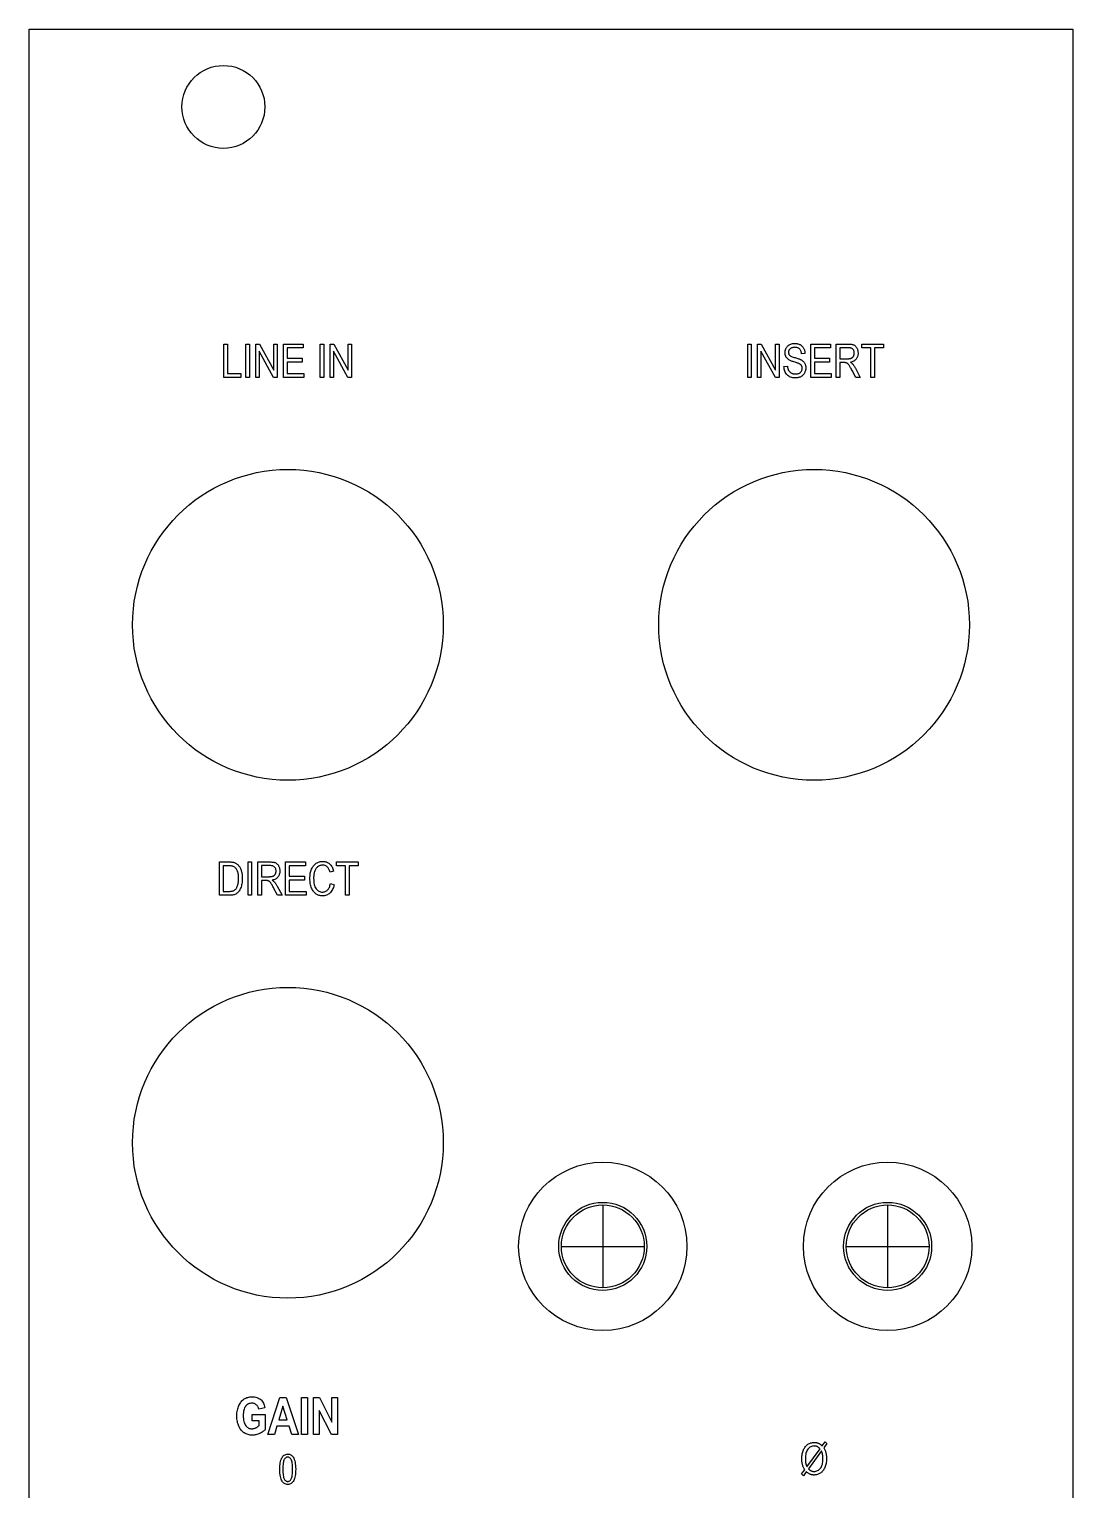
# Model space of a CAD drawing. Header units: millimetres. Extents: x 0 to 40, y 0 to 514.
# Drawn here: x 0 to 40.3, y 457.6 to 514 of the extents above; entities that cross this region are included whole.
import ezdxf

# ---------------------------------------------------------------- set-up
doc = ezdxf.new("R2010")
doc.units = ezdxf.units.MM
for name, color, linetype in [('CSK_NO_STUDS', 6, 'CONTINUOUS'), ('CUT', 1, 'CONTINUOUS'), ('LEGEND', 2, 'CONTINUOUS'), ('OUTLINE', 7, 'CONTINUOUS'), ('STUDS', 5, 'CONTINUOUS')]:
    doc.layers.add(name, color=color, linetype=linetype)

msp = doc.modelspace()

# ---------------------------------------------------------------- linework, layer by layer
at = {"layer": 'CSK_NO_STUDS'}
for centre, radius in [((22.15, 467), 3.25), ((33.15, 467), 3.25), ((22.15, 467), 1.7), ((33.15, 467), 1.7)]:
    msp.add_circle(centre, radius, dxfattribs=at)
at = {"layer": 'CUT'}
for centre, radius in [((7.5, 511), 1.6), ((9.99, 491), 6), ((30.31, 491), 6), ((9.99, 471), 6)]:
    msp.add_circle(centre, radius, dxfattribs=at)
at = {"layer": 'LEGEND'}
for points in [[(7.5119, 500.5558), (7.5119, 501.8442), (7.6517, 501.8442), (7.6517, 500.7078), (8.172, 500.7078), (8.172, 500.5558)], [(8.368, 500.5558), (8.368, 501.8442), (8.5077, 501.8442), (8.5077, 500.5558)], [(8.7477, 500.5558), (8.7477, 501.8442), (8.8909, 501.8442), (9.4464, 500.8326), (9.4464, 501.8442), (9.58, 501.8442), (9.58, 500.5558), (9.4367, 500.5558), (8.8821, 501.5683), (8.8821, 500.5558)], [(9.8199, 500.5558), (9.8199, 501.8442), (10.5837, 501.8442), (10.5837, 501.6922), (9.9597, 501.6922), (9.9597, 501.2976), (10.5442, 501.2976), (10.5442, 501.1464), (9.9597, 501.1464), (9.9597, 500.7078), (10.6083, 500.7078), (10.6083, 500.5558)], [(11.2385, 500.5558), (11.2385, 501.8442), (11.3782, 501.8442), (11.3782, 500.5558)], [(11.6182, 500.5558), (11.6182, 501.8442), (11.7614, 501.8442), (12.3169, 500.8326), (12.3169, 501.8442), (12.4505, 501.8442), (12.4505, 500.5558), (12.3072, 500.5558), (11.7526, 501.5683), (11.7526, 500.5558)], [(27.7449, 500.5558), (27.7449, 501.8442), (27.8847, 501.8442), (27.8847, 500.5558)], [(28.1246, 500.5558), (28.1246, 501.8442), (28.2679, 501.8442), (28.8233, 500.8326), (28.8233, 501.8442), (28.9569, 501.8442), (28.9569, 500.5558), (28.8137, 500.5558), (28.2591, 501.5683), (28.2591, 500.5558)], [(29.1468, 500.9697), (29.2786, 500.9838), (29.2817, 500.9579), (29.2856, 500.9336), (29.2903, 500.9106), (29.2959, 500.8892), (29.3023, 500.8692), (29.3095, 500.8507), (29.3176, 500.8337), (29.3265, 500.8181), (29.3363, 500.8036), (29.3472, 500.7899), (29.359, 500.7769), (29.3719, 500.7646), (29.3857, 500.7531), (29.4006, 500.7422), (29.4164, 500.7321), (29.4333, 500.7228), (29.4509, 500.7143), (29.4691, 500.707), (29.4878, 500.7008), (29.5071, 500.6957), (29.5269, 500.6918), (29.5473, 500.689), (29.5683, 500.6873), (29.5897, 500.6867), (29.6201, 500.6877), (29.6487, 500.6905), (29.6755, 500.6953), (29.7006, 500.702), (29.7239, 500.7106), (29.7455, 500.7211), (29.7654, 500.7335), (29.7835, 500.7478), (29.7997, 500.7636), (29.8137, 500.7806), (29.8256, 500.7987), (29.8353, 500.818), (29.8428, 500.8384), (29.8482, 500.8599), (29.8515, 500.8826), (29.8525, 500.9064), (29.8521, 500.9205), (29.851, 500.9341), (29.849, 500.9473), (29.8463, 500.9599), (29.8427, 500.9722), (29.8384, 500.984), (29.8334, 500.9953), (29.8275, 501.0062), (29.8208, 501.0166), (29.8134, 501.0266), (29.8051, 501.036), (29.7961, 501.045), (29.7862, 501.0535), (29.7756, 501.0615), (29.7641, 501.069), (29.7519, 501.0761), (29.7374, 501.0832), (29.7193, 501.0911), (29.6975, 501.0996), (29.672, 501.1088), (29.6429, 501.1187), (29.6101, 501.1293), (29.5736, 501.1406), (29.5335, 501.1525), (29.4975, 501.1635), (29.4642, 501.1746), (29.4335, 501.1856), (29.4056, 501.1967), (29.3804, 501.2078), (29.3578, 501.219), (29.338, 501.2301), (29.3208, 501.2413), (29.3054, 501.2529), (29.2909, 501.2652), (29.2773, 501.2783), (29.2645, 501.2922), (29.2527, 501.3068), (29.2417, 501.3221), (29.2316, 501.3383), (29.2224, 501.3551), (29.2141, 501.3727), (29.207, 501.3908), (29.2009, 501.4094), (29.196, 501.4286), (29.1921, 501.4484), (29.1894, 501.4688), (29.1877, 501.4897), (29.1872, 501.5111), (29.1888, 501.5494), (29.1935, 501.5858), (29.2014, 501.6204), (29.2125, 501.6533), (29.2267, 501.6844), (29.2441, 501.7137), (29.2646, 501.7412), (29.2883, 501.7669), (29.3146, 501.7902), (29.3432, 501.8103), (29.374, 501.8274), (29.4069, 501.8414), (29.4421, 501.8522), (29.4794, 501.86), (29.519, 501.8647), (29.5607, 501.8662), (29.5897, 501.8655), (29.6178, 501.8633), (29.6449, 501.8597), (29.6711, 501.8546), (29.6964, 501.848), (29.7208, 501.84), (29.7443, 501.8305), (29.7668, 501.8196), (29.7883, 501.8074), (29.8085, 501.7938), (29.8275, 501.779), (29.8453, 501.7629), (29.8618, 501.7456), (29.8771, 501.727), (29.8911, 501.7072), (29.9039, 501.686), (29.9154, 501.6638), (29.9255, 501.6406), (29.9342, 501.6165), (29.9414, 501.5913), (29.9472, 501.5653), (29.9517, 501.5382), (29.9547, 501.5102), (29.9562, 501.4812), (29.8218, 501.4689), (29.8183, 501.4993), (29.8131, 501.5277), (29.8063, 501.5541), (29.7977, 501.5784), (29.7875, 501.6006), (29.7755, 501.6209), (29.7619, 501.6391), (29.7466, 501.6553), (29.7297, 501.6695), (29.7111, 501.6818), (29.6908, 501.6922), (29.6689, 501.7008), (29.6454, 501.7074), (29.6203, 501.7121), (29.5935, 501.715), (29.5651, 501.7159), (29.5363, 501.7151), (29.5093, 501.7126), (29.484, 501.7084), (29.4605, 501.7026), (29.4388, 501.6951), (29.4188, 501.686), (29.4006, 501.6752), (29.3841, 501.6627), (29.3694, 501.649), (29.3568, 501.6342), (29.346, 501.6185), (29.3373, 501.6018), (29.3304, 501.5841), (29.3256, 501.5654), (29.3226, 501.5458), (29.3217, 501.5252), (29.3224, 501.5062), (29.3245, 501.4883), (29.3281, 501.4715), (29.3331, 501.4558), (29.3395, 501.4411), (29.3474, 501.4276), (29.3567, 501.4152), (29.3674, 501.4039), (29.3806, 501.3931), (29.3974, 501.3823), (29.4177, 501.3715), (29.4416, 501.3606), (29.4691, 501.3497), (29.5002, 501.3388), (29.5348, 501.3279), (29.573, 501.3169), (29.6107, 501.3063), (29.6454, 501.2961), (29.6773, 501.2862), (29.7062, 501.2767), (29.7322, 501.2675), (29.7553, 501.2587), (29.7755, 501.2503), (29.7928, 501.2422), (29.8162, 501.2294), (29.8381, 501.2156), (29.8586, 501.2009), (29.8776, 501.1852), (29.8951, 501.1685), (29.9111, 501.1508), (29.9256, 501.1322), (29.9387, 501.1125), (29.9502, 501.092), (29.9602, 501.0704), (29.9687, 501.0478), (29.9756, 501.0243), (29.981, 500.9998), (29.9848, 500.9744), (29.9871, 500.9479), (29.9879, 500.9205), (29.9871, 500.8931), (29.9846, 500.8664), (29.9806, 500.8402), (29.9749, 500.8147), (29.9676, 500.7898), (29.9587, 500.7655), (29.9482, 500.7418), (29.936, 500.7188), (29.9225, 500.6967), (29.9078, 500.676), (29.8919, 500.6567), (29.8748, 500.6387), (29.8566, 500.6221), (29.8372, 500.6068), (29.8167, 500.5929), (29.795, 500.5804), (29.7721, 500.5692), (29.7481, 500.5596), (29.7229, 500.5514), (29.6966, 500.5448), (29.6692, 500.5396), (29.6406, 500.5359), (29.6109, 500.5337), (29.5801, 500.5329), (29.5323, 500.5348), (29.487, 500.5403), (29.4443, 500.5495), (29.404, 500.5624), (29.3661, 500.5789), (29.3308, 500.5992), (29.298, 500.6231), (29.2676, 500.6507), (29.2403, 500.6814), (29.2164, 500.7148), (29.196, 500.7508), (29.1792, 500.7893), (29.1658, 500.8305), (29.156, 500.8743), (29.1496, 500.9207), (29.1468, 500.9697)], [(30.1812, 500.5558), (30.1812, 501.8442), (30.945, 501.8442), (30.945, 501.6922), (30.321, 501.6922), (30.321, 501.2976), (30.9055, 501.2976), (30.9055, 501.1464), (30.321, 501.1464), (30.321, 500.7078), (30.9696, 500.7078), (30.9696, 500.5558)], [(31.1621, 500.5558), (31.1621, 501.8442), (31.6306, 501.8442), (31.666, 501.8437), (31.6991, 501.842), (31.7298, 501.8392), (31.7581, 501.8352), (31.784, 501.8302), (31.8075, 501.824), (31.8285, 501.8166), (31.8472, 501.8082), (31.8643, 501.7984), (31.8806, 501.7872), (31.8961, 501.7744), (31.9108, 501.7602), (31.9248, 501.7444), (31.9379, 501.7272), (31.9503, 501.7085), (31.9619, 501.6882), (31.9724, 501.6668), (31.9815, 501.6446), (31.9892, 501.6215), (31.9955, 501.5976), (32.0004, 501.5728), (32.0039, 501.5473), (32.006, 501.5208), (32.0067, 501.4936), (32.0055, 501.4579), (32.002, 501.4241), (31.996, 501.3919), (31.9877, 501.3615), (31.977, 501.3328), (31.964, 501.3059), (31.9485, 501.2806), (31.9307, 501.2571), (31.9106, 501.2355), (31.8884, 501.216), (31.864, 501.1985), (31.8374, 501.1831), (31.8087, 501.1697), (31.7779, 501.1584), (31.7448, 501.1492), (31.7097, 501.142), (31.7239, 501.1332), (31.7373, 501.1244), (31.7499, 501.1155), (31.7615, 501.1066), (31.7723, 501.0977), (31.7822, 501.0888), (31.7912, 501.0798), (31.7993, 501.0708), (31.8147, 501.0521), (31.8296, 501.0328), (31.844, 501.0131), (31.858, 500.9928), (31.8715, 500.972), (31.8845, 500.9507), (31.8971, 500.9288), (31.9092, 500.9064), (32.0937, 500.5558), (31.918, 500.5558), (31.7773, 500.8238), (31.7575, 500.8616), (31.739, 500.8961), (31.7217, 500.9274), (31.7056, 500.9554), (31.6908, 500.9803), (31.6772, 501.002), (31.6649, 501.0204), (31.6538, 501.0356), (31.6435, 501.0487), (31.6331, 501.0607), (31.6229, 501.0715), (31.6128, 501.0812), (31.6027, 501.0899), (31.5927, 501.0974), (31.5828, 501.1038), (31.573, 501.109), (31.5627, 501.1135), (31.5515, 501.1173), (31.5393, 501.1205), (31.5261, 501.1232), (31.5119, 501.1253), (31.4968, 501.1267), (31.4807, 501.1276), (31.4636, 501.1279), (31.3018, 501.1279), (31.3018, 500.5558)], [(31.3018, 501.2756), (31.6024, 501.2756), (31.6263, 501.276), (31.6487, 501.2771), (31.6696, 501.2789), (31.689, 501.2815), (31.7069, 501.2849), (31.7234, 501.2889), (31.7384, 501.2938), (31.7518, 501.2993), (31.7643, 501.3057), (31.776, 501.3129), (31.7871, 501.3209), (31.7975, 501.3299), (31.8073, 501.3396), (31.8164, 501.3502), (31.8249, 501.3617), (31.8327, 501.374), (31.8397, 501.387), (31.8458, 501.4006), (31.8509, 501.4146), (31.8551, 501.4292), (31.8584, 501.4443), (31.8607, 501.4599), (31.8621, 501.476), (31.8626, 501.4927), (31.8617, 501.5164), (31.859, 501.5388), (31.8546, 501.56), (31.8483, 501.5798), (31.8403, 501.5983), (31.8305, 501.6155), (31.8188, 501.6314), (31.8055, 501.646), (31.7903, 501.6591), (31.7734, 501.6705), (31.7548, 501.6801), (31.7345, 501.6879), (31.7124, 501.694), (31.6886, 501.6984), (31.6631, 501.701), (31.6358, 501.7019), (31.3018, 501.7019)], [(32.4989, 500.5558), (32.4989, 501.6922), (32.1509, 501.6922), (32.1509, 501.8442), (32.9885, 501.8442), (32.9885, 501.6922), (32.6387, 501.6922), (32.6387, 500.5558)], [(7.3546, 480.5558), (7.3546, 481.8442), (7.7193, 481.8442), (7.7522, 481.8439), (7.783, 481.8428), (7.8117, 481.8409), (7.8384, 481.8383), (7.8631, 481.835), (7.8858, 481.8309), (7.9064, 481.8261), (7.925, 481.8205), (7.9477, 481.812), (7.9696, 481.8019), (7.9908, 481.7903), (8.0111, 481.777), (8.0308, 481.7621), (8.0496, 481.7457), (8.0677, 481.7276), (8.085, 481.708), (8.1014, 481.6869), (8.1169, 481.6645), (8.1315, 481.6407), (8.1452, 481.6156), (8.1579, 481.5892), (8.1697, 481.5614), (8.1805, 481.5323), (8.1904, 481.5019), (8.1993, 481.4701), (8.207, 481.4368), (8.2135, 481.4021), (8.2188, 481.366), (8.2229, 481.3284), (8.2259, 481.2894), (8.2276, 481.2489), (8.2282, 481.207), (8.2272, 481.1534), (8.2242, 481.1018), (8.2192, 481.0522), (8.2122, 481.0048), (8.2032, 480.9594), (8.1921, 480.9161), (8.1791, 480.8749), (8.1641, 480.8357), (8.1475, 480.799), (8.1297, 480.765), (8.1108, 480.7338), (8.0908, 480.7054), (8.0696, 480.6798), (8.0473, 480.6569), (8.0239, 480.6368), (7.9993, 480.6195), (7.9732, 480.6045), (7.9451, 480.5916), (7.9151, 480.5807), (7.8832, 480.5717), (7.8493, 480.5647), (7.8135, 480.5597), (7.7757, 480.5568), (7.736, 480.5558)], [(7.4943, 480.7078), (7.7193, 480.7078), (7.7524, 480.7085), (7.7833, 480.7106), (7.8122, 480.7141), (7.8391, 480.7189), (7.8639, 480.7252), (7.8866, 480.7328), (7.9073, 480.7418), (7.9259, 480.7522), (7.943, 480.7641), (7.959, 480.7778), (7.974, 480.7931), (7.9881, 480.8101), (8.0011, 480.8288), (8.0131, 480.8492), (8.024, 480.8713), (8.034, 480.895), (8.0457, 480.9286), (8.0559, 480.9637), (8.0645, 481.0005), (8.0716, 481.0389), (8.077, 481.079), (8.081, 481.1206), (8.0833, 481.1639), (8.0841, 481.2088), (8.0833, 481.2565), (8.0808, 481.3015), (8.0766, 481.344), (8.0708, 481.3838), (8.0633, 481.421), (8.0542, 481.4556), (8.0434, 481.4875), (8.0309, 481.5168), (8.0172, 481.5437), (8.0024, 481.5682), (7.9868, 481.5904), (7.9702, 481.6103), (7.9526, 481.6279), (7.9341, 481.6432), (7.9146, 481.6561), (7.8942, 481.6667), (7.8792, 481.6727), (7.862, 481.6779), (7.8428, 481.6822), (7.8215, 481.6858), (7.7982, 481.6886), (7.7728, 481.6906), (7.7453, 481.6918), (7.7158, 481.6922), (7.4943, 481.6922)], [(8.4497, 480.5558), (8.4497, 481.8442), (8.5895, 481.8442), (8.5895, 480.5558)], [(8.8329, 480.5558), (8.8329, 481.8442), (9.3014, 481.8442), (9.3369, 481.8437), (9.37, 481.842), (9.4006, 481.8392), (9.4289, 481.8352), (9.4548, 481.8302), (9.4783, 481.824), (9.4994, 481.8166), (9.518, 481.8082), (9.5351, 481.7984), (9.5514, 481.7872), (9.5669, 481.7744), (9.5816, 481.7602), (9.5956, 481.7444), (9.6087, 481.7272), (9.6211, 481.7085), (9.6327, 481.6882), (9.6432, 481.6668), (9.6523, 481.6446), (9.66, 481.6215), (9.6663, 481.5976), (9.6712, 481.5728), (9.6747, 481.5473), (9.6768, 481.5208), (9.6775, 481.4936), (9.6764, 481.4579), (9.6728, 481.4241), (9.6669, 481.3919), (9.6585, 481.3615), (9.6479, 481.3328), (9.6348, 481.3059), (9.6193, 481.2806), (9.6015, 481.2571), (9.5814, 481.2355), (9.5592, 481.216), (9.5348, 481.1985), (9.5082, 481.1831), (9.4795, 481.1697), (9.4487, 481.1584), (9.4157, 481.1492), (9.3805, 481.142), (9.3948, 481.1332), (9.4082, 481.1244), (9.4207, 481.1155), (9.4323, 481.1066), (9.4431, 481.0977), (9.453, 481.0888), (9.462, 481.0798), (9.4701, 481.0708), (9.4855, 481.0521), (9.5004, 481.0328), (9.5148, 481.0131), (9.5288, 480.9928), (9.5423, 480.972), (9.5553, 480.9507), (9.5679, 480.9288), (9.58, 480.9064), (9.7646, 480.5558), (9.5888, 480.5558), (9.4482, 480.8238), (9.4283, 480.8616), (9.4098, 480.8961), (9.3925, 480.9274), (9.3764, 480.9554), (9.3616, 480.9803), (9.348, 481.002), (9.3357, 481.0204), (9.3247, 481.0356), (9.3143, 481.0487), (9.304, 481.0607), (9.2937, 481.0715), (9.2836, 481.0812), (9.2735, 481.0899), (9.2635, 481.0974), (9.2536, 481.1038), (9.2438, 481.109), (9.2335, 481.1135), (9.2223, 481.1173), (9.2101, 481.1205), (9.1969, 481.1232), (9.1827, 481.1253), (9.1676, 481.1267), (9.1515, 481.1276), (9.1344, 481.1279), (8.9727, 481.1279), (8.9727, 480.5558)], [(8.9727, 481.2756), (9.2733, 481.2756), (9.2971, 481.276), (9.3195, 481.2771), (9.3404, 481.2789), (9.3598, 481.2815), (9.3778, 481.2849), (9.3942, 481.2889), (9.4092, 481.2938), (9.4227, 481.2993), (9.4351, 481.3057), (9.4468, 481.3129), (9.4579, 481.3209), (9.4684, 481.3299), (9.4781, 481.3396), (9.4873, 481.3502), (9.4957, 481.3617), (9.5035, 481.374), (9.5105, 481.387), (9.5166, 481.4006), (9.5217, 481.4146), (9.5259, 481.4292), (9.5292, 481.4443), (9.5315, 481.4599), (9.5329, 481.476), (9.5334, 481.4927), (9.5325, 481.5164), (9.5298, 481.5388), (9.5254, 481.56), (9.5191, 481.5798), (9.5111, 481.5983), (9.5013, 481.6155), (9.4897, 481.6314), (9.4763, 481.646), (9.4611, 481.6591), (9.4443, 481.6705), (9.4256, 481.6801), (9.4053, 481.6879), (9.3832, 481.694), (9.3594, 481.6984), (9.3339, 481.701), (9.3067, 481.7019), (8.9727, 481.7019)], [(9.9017, 480.5558), (9.9017, 481.8442), (10.6654, 481.8442), (10.6654, 481.6922), (10.0414, 481.6922), (10.0414, 481.2976), (10.6259, 481.2976), (10.6259, 481.1464), (10.0414, 481.1464), (10.0414, 480.7078), (10.69, 480.7078), (10.69, 480.5558)], [(11.6331, 481.0075), (11.7737, 480.9645), (11.761, 480.9119), (11.7461, 480.8628), (11.729, 480.8171), (11.7097, 480.7749), (11.6882, 480.7362), (11.6646, 480.7009), (11.6387, 480.669), (11.6107, 480.6406), (11.5808, 480.6155), (11.5493, 480.5939), (11.5163, 480.5755), (11.4816, 480.5605), (11.4454, 480.5488), (11.4076, 480.5405), (11.3682, 480.5355), (11.3273, 480.5338), (11.2912, 480.5349), (11.2565, 480.5383), (11.2232, 480.5439), (11.1911, 480.5517), (11.1604, 480.5618), (11.1311, 480.5741), (11.103, 480.5886), (11.0763, 480.6054), (11.0509, 480.6247), (11.0266, 480.6466), (11.0035, 480.6713), (10.9816, 480.6987), (10.9609, 480.7288), (10.9414, 480.7616), (10.923, 480.7971), (10.9058, 480.8353), (10.8903, 480.8757), (10.8768, 480.9179), (10.8654, 480.9619), (10.8561, 481.0077), (10.8488, 481.0553), (10.8436, 481.1047), (10.8405, 481.1558), (10.8395, 481.2088), (10.8405, 481.2609), (10.8436, 481.311), (10.8488, 481.3591), (10.8561, 481.4051), (10.8654, 481.4491), (10.8768, 481.491), (10.8903, 481.5309), (10.9058, 481.5687), (10.9231, 481.6044), (10.9419, 481.6378), (10.9622, 481.669), (10.9839, 481.6979), (11.0071, 481.7246), (11.0318, 481.749), (11.0579, 481.7712), (11.0856, 481.7911), (11.1143, 481.8087), (11.1439, 481.8239), (11.1743, 481.8369), (11.2055, 481.8474), (11.2376, 481.8556), (11.2705, 481.8615), (11.3042, 481.865), (11.3387, 481.8662), (11.3762, 481.8647), (11.4125, 481.8603), (11.4473, 481.8528), (11.4808, 481.8424), (11.513, 481.829), (11.5439, 481.8126), (11.5733, 481.7932), (11.6015, 481.7708), (11.6279, 481.7456), (11.6523, 481.7176), (11.6746, 481.6868), (11.6949, 481.6532), (11.7131, 481.6168), (11.7292, 481.5776), (11.7433, 481.5357), (11.7553, 481.4909), (11.6182, 481.4514), (11.5984, 481.5144), (11.5742, 481.569), (11.5455, 481.6153), (11.5125, 481.6531), (11.475, 481.6825), (11.4331, 481.7035), (11.3868, 481.7161), (11.336, 481.7203), (11.3101, 481.7195), (11.2851, 481.7169), (11.2609, 481.7127), (11.2376, 481.7068), (11.2152, 481.6992), (11.1937, 481.6899), (11.173, 481.6789), (11.1532, 481.6663), (11.1344, 481.6518), (11.1165, 481.6355), (11.0996, 481.6173), (11.0837, 481.5972), (11.0687, 481.5752), (11.0548, 481.5513), (11.0418, 481.5256), (11.0297, 481.4979), (11.0189, 481.4684), (11.0096, 481.437), (11.0016, 481.4037), (10.9951, 481.3685), (10.9901, 481.3314), (10.9865, 481.2924), (10.9843, 481.2516), (10.9836, 481.2088), (10.9851, 481.1447), (10.9894, 481.0848), (10.9967, 481.029), (11.0069, 480.9773), (11.02, 480.9298), (11.036, 480.8864), (11.0549, 480.8471), (11.0768, 480.812), (11.101, 480.781), (11.1272, 480.7541), (11.1553, 480.7314), (11.1853, 480.7128), (11.2173, 480.6983), (11.2511, 480.688), (11.2869, 480.6818), (11.3246, 480.6797), (11.3527, 480.681), (11.3798, 480.6848), (11.4059, 480.6911), (11.4311, 480.7), (11.4553, 480.7114), (11.4785, 480.7254), (11.5007, 480.7419), (11.5219, 480.761), (11.5418, 480.7826), (11.56, 480.8069), (11.5765, 480.8338), (11.5913, 480.8633), (11.6043, 480.8954), (11.6156, 480.9301), (11.6252, 480.9675), (11.6331, 481.0075)], [(12.2193, 480.5558), (12.2193, 481.6922), (11.8713, 481.6922), (11.8713, 481.8442), (12.7089, 481.8442), (12.7089, 481.6922), (12.3591, 481.6922), (12.3591, 480.5558)], [(8.6062, 460.2605), (8.6062, 460.5018), (9.117, 460.5018), (9.117, 459.9314), (9.0967, 459.9091), (9.0744, 459.8876), (9.05, 459.8669), (9.0237, 459.847), (8.9953, 459.8278), (8.965, 459.8095), (8.9326, 459.7919), (8.8982, 459.7752), (8.8628, 459.7599), (8.8273, 459.7466), (8.7919, 459.7353), (8.7564, 459.7261), (8.7208, 459.719), (8.6853, 459.7139), (8.6497, 459.7108), (8.614, 459.7098), (8.5712, 459.7111), (8.5297, 459.7151), (8.4894, 459.7218), (8.4504, 459.7311), (8.4128, 459.7431), (8.3764, 459.7578), (8.3412, 459.7752), (8.3074, 459.7952), (8.275, 459.8179), (8.2444, 459.8432), (8.2155, 459.8712), (8.1884, 459.9019), (8.1629, 459.9352), (8.1392, 459.9712), (8.1172, 460.0098), (8.0969, 460.0511), (8.0787, 460.0946), (8.063, 460.14), (8.0496, 460.1873), (8.0387, 460.2365), (8.0302, 460.2875), (8.0241, 460.3405), (8.0205, 460.3953), (8.0193, 460.452), (8.0205, 460.51), (8.0242, 460.5658), (8.0304, 460.6196), (8.039, 460.6712), (8.05, 460.7207), (8.0635, 460.768), (8.0795, 460.8132), (8.0979, 460.8562), (8.1183, 460.8969), (8.1401, 460.9349), (8.1635, 460.9703), (8.1882, 461.003), (8.2145, 461.033), (8.2422, 461.0604), (8.2714, 461.0851), (8.302, 461.1072), (8.3342, 461.1267), (8.3678, 461.1435), (8.4031, 461.1578), (8.4398, 461.1695), (8.4781, 461.1786), (8.518, 461.185), (8.5594, 461.1889), (8.6023, 461.1902), (8.6535, 461.1886), (8.7021, 461.1836), (8.748, 461.1752), (8.7914, 461.1635), (8.8321, 461.1485), (8.8703, 461.1301), (8.9058, 461.1084), (8.9387, 461.0833), (8.9689, 461.055), (8.9963, 461.0236), (9.0209, 460.989), (9.0426, 460.9513), (9.0615, 460.9105), (9.0776, 460.8666), (9.0909, 460.8195), (9.1013, 460.7693), (8.867, 460.7156), (8.8597, 460.7424), (8.851, 460.7676), (8.841, 460.7911), (8.8296, 460.813), (8.8168, 460.8333), (8.8027, 460.852), (8.7872, 460.8691), (8.7703, 460.8846), (8.7523, 460.8983), (8.7334, 460.9102), (8.7137, 460.9203), (8.6931, 460.9285), (8.6717, 460.9349), (8.6494, 460.9395), (8.6263, 460.9422), (8.6023, 460.9432), (8.5654, 460.9413), (8.5302, 460.9358), (8.4969, 460.9266), (8.4653, 460.9137), (8.4356, 460.8972), (8.4077, 460.877), (8.3815, 460.8531), (8.3572, 460.8255), (8.3352, 460.7941), (8.3162, 460.7589), (8.3001, 460.7199), (8.2869, 460.6769), (8.2766, 460.6301), (8.2693, 460.5795), (8.2649, 460.525), (8.2634, 460.4666), (8.265, 460.4038), (8.2698, 460.345), (8.2777, 460.29), (8.2888, 460.2388), (8.3031, 460.1916), (8.3206, 460.1482), (8.3412, 460.1087), (8.365, 460.073), (8.3877, 460.0458), (8.4123, 460.0222), (8.4388, 460.0022), (8.4673, 459.9859), (8.4977, 459.9732), (8.53, 459.9641), (8.5642, 459.9587), (8.6004, 459.9568), (8.6178, 459.9573), (8.6354, 459.9589), (8.6531, 459.9614), (8.671, 459.965), (8.6891, 459.9696), (8.7074, 459.9752), (8.7258, 459.9819), (8.7444, 459.9896), (8.7628, 459.9981), (8.7807, 460.0074), (8.7982, 460.0175), (8.8151, 460.0282), (8.8315, 460.0398), (8.8474, 460.0521), (8.8628, 460.0651), (8.8777, 460.0789), (8.8777, 460.2605)], [(10.3943, 459.7342), (10.1365, 459.7342), (10.0339, 460.0594), (9.5652, 460.0594), (9.4685, 459.7342), (9.2166, 459.7342), (9.6736, 461.1658), (9.9246, 461.1658)], [(9.9578, 460.3006), (9.7966, 460.8318), (9.6375, 460.3006)], [(10.5125, 459.7342), (10.5125, 461.1658), (10.7488, 461.1658), (10.7488, 459.7342)], [(10.9783, 459.7342), (10.9783, 461.1658), (11.2088, 461.1658), (11.6892, 460.2098), (11.6892, 461.1658), (11.9099, 461.1658), (11.9099, 459.7342), (11.6716, 459.7342), (11.199, 460.6678), (11.199, 459.7342)], [(30.6217, 459.2972), (30.7354, 459.4533), (30.8035, 459.3835), (30.6831, 459.2192), (30.6979, 459.1917), (30.7114, 459.1648), (30.7238, 459.1386), (30.7349, 459.1129), (30.7448, 459.0879), (30.7535, 459.0635), (30.7611, 459.0398), (30.7674, 459.0167), (30.7727, 458.9933), (30.7774, 458.9689), (30.7813, 458.9435), (30.7845, 458.917), (30.787, 458.8895), (30.7888, 458.861), (30.7898, 458.8314), (30.7902, 458.8008), (30.7892, 458.7519), (30.7862, 458.7048), (30.7811, 458.6594), (30.774, 458.6158), (30.7649, 458.574), (30.7538, 458.534), (30.7406, 458.4957), (30.7255, 458.4593), (30.7086, 458.4247), (30.6903, 458.3924), (30.6706, 458.3622), (30.6496, 458.3342), (30.6272, 458.3084), (30.6034, 458.2847), (30.5781, 458.2632), (30.5516, 458.2438), (30.5239, 458.2267), (30.4956, 458.2119), (30.4666, 458.1993), (30.4369, 458.1891), (30.4065, 458.1811), (30.3754, 458.1754), (30.3437, 458.1719), (30.3112, 458.1708), (30.2903, 458.1712), (30.2699, 458.1725), (30.2499, 458.1747), (30.2304, 458.1778), (30.2114, 458.1817), (30.1929, 458.1864), (30.1748, 458.1921), (30.1573, 458.1986), (30.1398, 458.2063), (30.122, 458.2153), (30.1039, 458.2257), (30.0856, 458.2375), (30.0669, 458.2507), (30.0479, 458.2653), (30.0287, 458.2813), (30.0091, 458.2986), (29.8945, 458.1426), (29.8273, 458.2123), (29.9468, 458.3758), (29.9307, 458.4069), (29.9161, 458.4368), (29.9028, 458.4654), (29.8909, 458.4927), (29.8805, 458.5187), (29.8714, 458.5435), (29.8638, 458.5669), (29.8576, 458.5892), (29.8525, 458.6113), (29.848, 458.6344), (29.8442, 458.6586), (29.8411, 458.6838), (29.8387, 458.71), (29.837, 458.7373), (29.836, 458.7657), (29.8356, 458.795), (29.8366, 458.8446), (29.8397, 458.8923), (29.8448, 458.9382), (29.8519, 458.9824), (29.8611, 459.0248), (29.8723, 459.0654), (29.8855, 459.1042), (29.9008, 459.1412), (29.9177, 459.1761), (29.936, 459.2088), (29.9555, 459.2393), (29.9764, 459.2674), (29.9986, 459.2933), (30.0221, 459.317), (30.0469, 459.3383), (30.073, 459.3574), (30.1002, 459.3742), (30.1283, 459.3888), (30.1573, 459.4012), (30.1871, 459.4112), (30.2179, 459.4191), (30.2495, 459.4247), (30.282, 459.4281), (30.3154, 459.4292), (30.3365, 459.4288), (30.3572, 459.4274), (30.3774, 459.4252), (30.3971, 459.422), (30.4163, 459.418), (30.435, 459.4131), (30.4533, 459.4073), (30.471, 459.4006), (30.4887, 459.3927), (30.5068, 459.3834), (30.5251, 459.3726), (30.5438, 459.3604), (30.5628, 459.3468), (30.5821, 459.3317), (30.6017, 459.3152), (30.6217, 459.2972)], [(30.5395, 459.1852), (30.5238, 459.2003), (30.5085, 459.2141), (30.4937, 459.2266), (30.4794, 459.2379), (30.4656, 459.2478), (30.4523, 459.2564), (30.4394, 459.2638), (30.427, 459.2698), (30.4147, 459.2749), (30.4019, 459.2793), (30.3886, 459.283), (30.3748, 459.286), (30.3607, 459.2884), (30.346, 459.2901), (30.3309, 459.2911), (30.3154, 459.2914), (30.279, 459.2895), (30.2443, 459.2837), (30.2111, 459.274), (30.1796, 459.2604), (30.1496, 459.2429), (30.1212, 459.2216), (30.0945, 459.1964), (30.0693, 459.1673), (30.0464, 459.1344), (30.0266, 459.0977), (30.0098, 459.0571), (29.9961, 459.0128), (29.9855, 458.9647), (29.9778, 458.9128), (29.9733, 458.857), (29.9717, 458.7975), (29.9719, 458.7749), (29.9725, 458.7532), (29.9735, 458.7323), (29.9749, 458.7123), (29.9766, 458.6932), (29.9787, 458.6749), (29.9813, 458.6576), (29.9842, 458.641), (29.9877, 458.6246), (29.9919, 458.6076), (29.9968, 458.5899), (30.0025, 458.5716), (30.0088, 458.5527), (30.0159, 458.5331), (30.0238, 458.5129), (30.0323, 458.492)], [(30.596, 459.0997), (30.0896, 458.409), (30.1031, 458.3958), (30.1165, 458.3836), (30.1299, 458.3724), (30.1433, 458.3622), (30.1566, 458.353), (30.1698, 458.3448), (30.1831, 458.3376), (30.1963, 458.3314), (30.2096, 458.3261), (30.2232, 458.3214), (30.2372, 458.3175), (30.2514, 458.3143), (30.2659, 458.3118), (30.2807, 458.31), (30.2958, 458.309), (30.3112, 458.3086), (30.3468, 458.3106), (30.3809, 458.3164), (30.4136, 458.3262), (30.4448, 458.3399), (30.4745, 458.3576), (30.5028, 458.3791), (30.5295, 458.4046), (30.5549, 458.4339), (30.5779, 458.467), (30.5979, 458.5036), (30.6148, 458.5437), (30.6286, 458.5873), (30.6394, 458.6344), (30.6471, 458.685), (30.6517, 458.7391), (30.6532, 458.7967), (30.6523, 458.8388), (30.6497, 458.8797), (30.6452, 458.9194), (30.6389, 458.9579), (30.6309, 458.9952), (30.621, 459.0312), (30.6094, 459.0661), (30.596, 459.0997)], [(9.6775, 458.3922), (9.6787, 458.4621), (9.6824, 458.5276), (9.6884, 458.5887), (9.6969, 458.6455), (9.7079, 458.6979), (9.7212, 458.7459), (9.737, 458.7896), (9.7552, 458.8289), (9.7758, 458.8637), (9.7987, 458.8938), (9.8239, 458.9194), (9.8514, 458.9402), (9.8812, 458.9565), (9.9134, 458.9681), (9.9478, 458.975), (9.9845, 458.9773), (10.0172, 458.9755), (10.0482, 458.9698), (10.0773, 458.9604), (10.1046, 458.9473), (10.1302, 458.9303), (10.154, 458.9097), (10.176, 458.8852), (10.1962, 458.857), (10.2182, 458.818), (10.2373, 458.7735), (10.2534, 458.7235), (10.2666, 458.6682), (10.2768, 458.6073), (10.2841, 458.5411), (10.2885, 458.4693), (10.29, 458.3922), (10.2888, 458.3227), (10.2852, 458.2574), (10.2791, 458.1965), (10.2707, 458.1399), (10.2598, 458.0877), (10.2465, 458.0397), (10.2308, 457.996), (10.2127, 457.9566), (10.1921, 457.9218), (10.1693, 457.8915), (10.1441, 457.8659), (10.1166, 457.845), (10.0867, 457.8287), (10.0545, 457.8171), (10.0199, 457.8101), (9.983, 457.8078), (9.9501, 457.8099), (9.9188, 457.816), (9.8891, 457.8263), (9.8608, 457.8406), (9.8341, 457.8591), (9.8089, 457.8816), (9.7852, 457.9083), (9.763, 457.9391), (9.743, 457.9749), (9.7256, 458.0166), (9.7109, 458.0643), (9.6989, 458.118), (9.6895, 458.1776), (9.6828, 458.2432), (9.6788, 458.3147), (9.6775, 458.3922)], [(9.7955, 458.3922), (9.7963, 458.3253), (9.7988, 458.2642), (9.803, 458.2089), (9.8088, 458.1593), (9.8164, 458.1154), (9.8256, 458.0773), (9.8364, 458.045), (9.849, 458.0184), (9.8628, 457.9961), (9.8776, 457.9768), (9.8934, 457.9605), (9.91, 457.9472), (9.9276, 457.9368), (9.9462, 457.9294), (9.9657, 457.9249), (9.9861, 457.9234), (10.0054, 457.9249), (10.0239, 457.9294), (10.0416, 457.937), (10.0586, 457.9475), (10.0747, 457.961), (10.09, 457.9775), (10.1044, 457.997), (10.1181, 458.0195), (10.1306, 458.0464), (10.1414, 458.0789), (10.1505, 458.117), (10.158, 458.1607), (10.1638, 458.2101), (10.1679, 458.2652), (10.1704, 458.3259), (10.1713, 458.3922), (10.1704, 458.4592), (10.1679, 458.5205), (10.1637, 458.5759), (10.1579, 458.6256), (10.1503, 458.6695), (10.1411, 458.7076), (10.1303, 458.7399), (10.1177, 458.7664), (10.1039, 458.7886), (10.089, 458.8078), (10.0731, 458.824), (10.0563, 458.8373), (10.0385, 458.8476), (10.0197, 458.855), (9.9999, 458.8595), (9.9791, 458.8609), (9.9599, 458.8594), (9.9416, 458.8549), (9.924, 458.8474), (9.9073, 458.8369), (9.8913, 458.8234), (9.8762, 458.8069), (9.8618, 458.7874), (9.8482, 458.7648), (9.8358, 458.738), (9.8251, 458.7055), (9.8161, 458.6674), (9.8087, 458.6236), (9.8029, 458.5742), (9.7988, 458.5192), (9.7963, 458.4585), (9.7955, 458.3922)]]:
    msp.add_lwpolyline(points, close=True, dxfattribs=at)
at = {"layer": 'OUTLINE'}
msp.add_lwpolyline([(0, 514), (40.3, 514), (40.3, 0), (0, 0)], close=True, dxfattribs=at)
at = {"layer": 'STUDS'}
for p, q in [((22.15, 468.6), (22.15, 465.4)), ((33.15, 468.6), (33.15, 465.4)), ((20.55, 467), (23.75, 467)), ((31.55, 467), (34.75, 467))]:
    msp.add_line(p, q, dxfattribs=at)
for centre in [(22.15, 467), (33.15, 467)]:
    msp.add_circle(centre, 1.6, dxfattribs=at)

doc.saveas('drawing.dxf')
